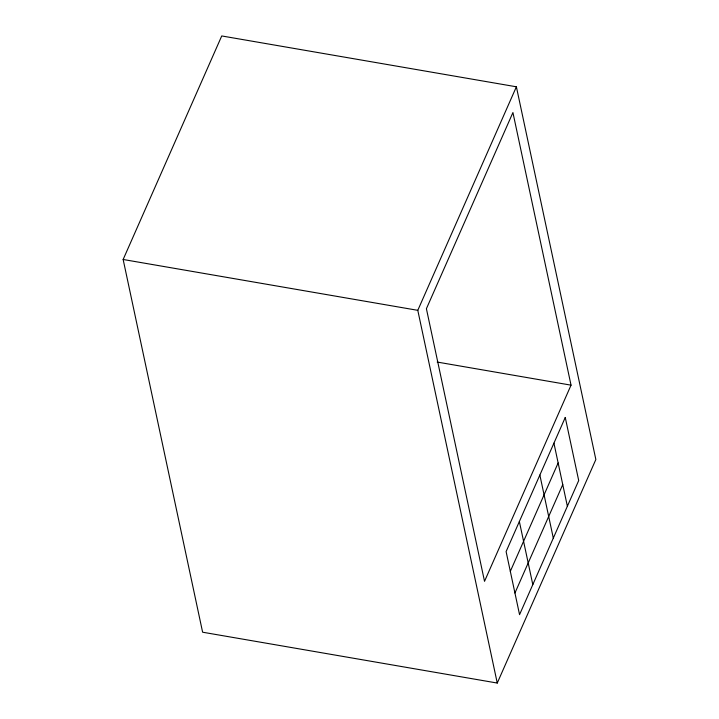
<?xml version="1.0" encoding="UTF-8"?>
<svg xmlns="http://www.w3.org/2000/svg" width="719" height="719" viewBox="0 0 719 719"><rect width="100%" height="100%" fill="white"/><g stroke="black" fill="none" stroke-linecap="round" stroke-linejoin="round"><path stroke-width="1.08" d="M123.147 259.487L221.74 35.95L516.386 86.792L595.853 459.513L497.26 683.05L202.614 632.208L123.147 259.487L417.793 310.329L497.26 683.05M417.793 310.329L516.386 86.792M571.039 385.159L484.525 581.32L426.403 308.712L512.926 112.55L571.039 385.159L437.188 362.061M510.319 571.353L558.142 462.946M514.939 593.004L562.752 484.597M553.927 443.165L567.372 506.248M539.861 475.052L553.306 538.127M519.361 521.527L532.806 584.61M565.26 417.46L506.104 551.581L519.558 614.655L578.705 480.535L565.26 417.46"/></g></svg>
